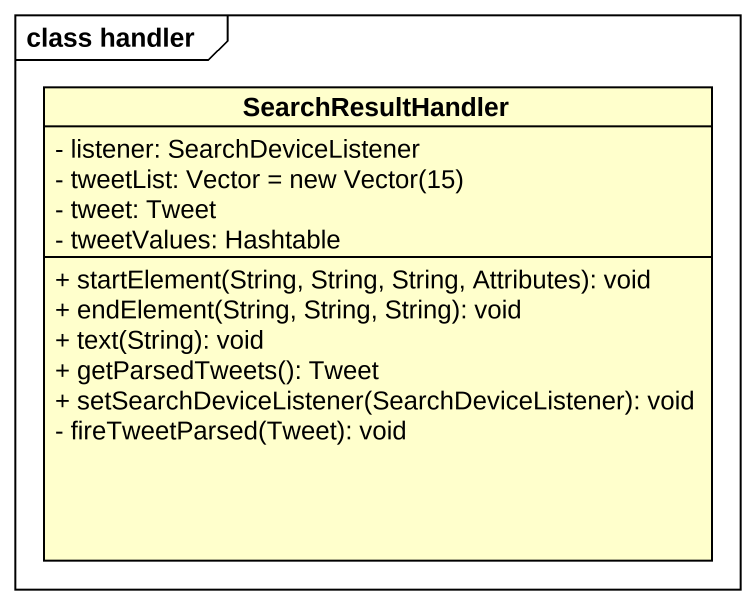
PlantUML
@startuml
mainframe class handler
hide circle
hide empty members
skinparam classAttributeIconSize 0
class SearchResultHandler {
  - listener: SearchDeviceListener
  {field} - tweetList: Vector = new Vector(15)
  - tweet: Tweet
  - tweetValues: Hashtable
  + startElement(String, String, String, Attributes): void
  + endElement(String, String, String): void
  + text(String): void
  + getParsedTweets(): Tweet
  + setSearchDeviceListener(SearchDeviceListener): void
  - fireTweetParsed(Tweet): void
}
@enduml
